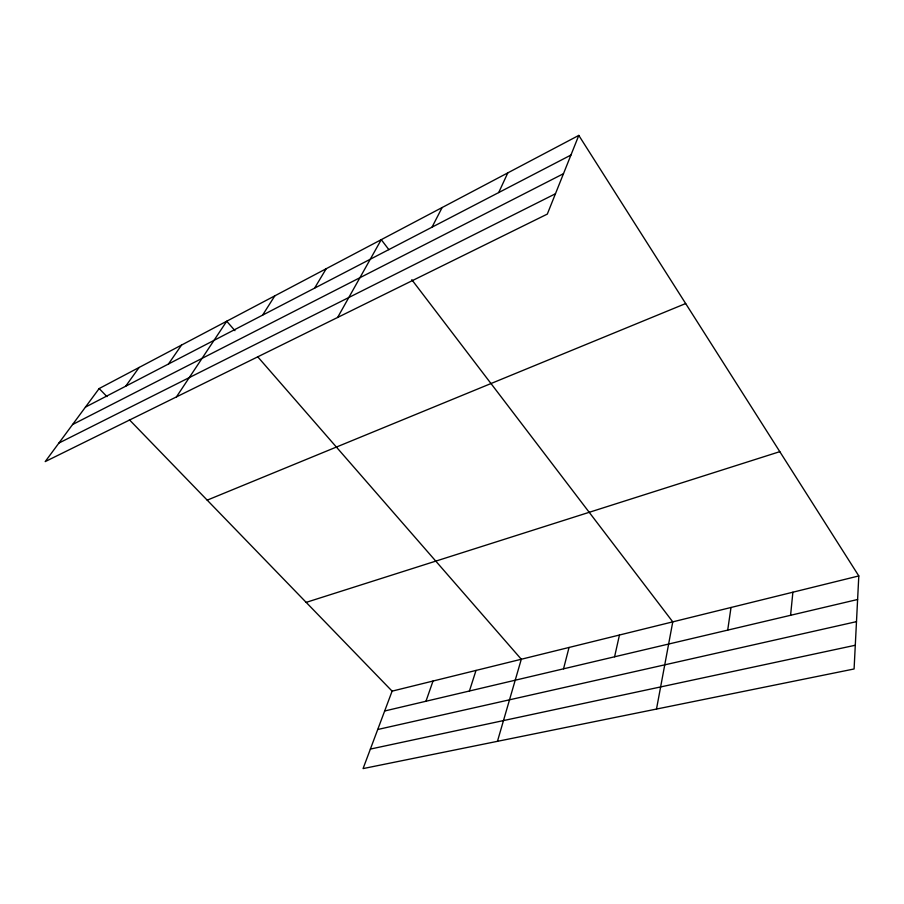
<?xml version="1.0" encoding="UTF-8"?>
<svg xmlns="http://www.w3.org/2000/svg" width="904" height="904" viewBox="0 0 904 904"><rect width="100%" height="100%" fill="white"/><g stroke="black" fill="none" stroke-linecap="round" stroke-linejoin="round"><path stroke-width="1.36" d="M858.8 575.938L854.088 668.971L363.069 768.592L392.11 691.142L858.8 575.938L578.797 135.408L99.157 388.55L45.2 461.605L547.315 214.09L578.797 135.408M790.582 615.296L792.887 592.21M727.709 630.111L730.997 607.488M656.496 709.064L672.768 621.862L411.795 279.709M614.584 656.779L619.455 635.026M563.531 668.824L569.045 647.467M497.449 741.336L521.303 659.253L257.776 356.854M469.425 691.006L476.012 670.429M425.965 701.244L433.016 681.051M498.703 192.563L507.799 172.879M432.01 227.186L442.135 207.524M337.621 317.462L381.251 239.662L388.889 249.673M314.569 288.161L326.231 268.703M262.589 315.146L274.839 295.823M176.427 396.924L226.723 321.225L234.938 330.649M168.449 364.018L181.568 345.046M125.679 386.223L139.126 367.453M85.439 407.116L570.932 155.059M72.569 424.541L563.474 173.704M58.896 443.062L555.452 193.761M207.197 500.149L685.673 303.552M306.162 602.369L779.813 451.661M384.675 710.985L857.602 599.499M377.725 729.505L856.483 621.647M370.38 749.077L855.286 645.253M99.157 388.55L106.966 396.607M129.408 419.795L392.11 691.142"/></g></svg>
